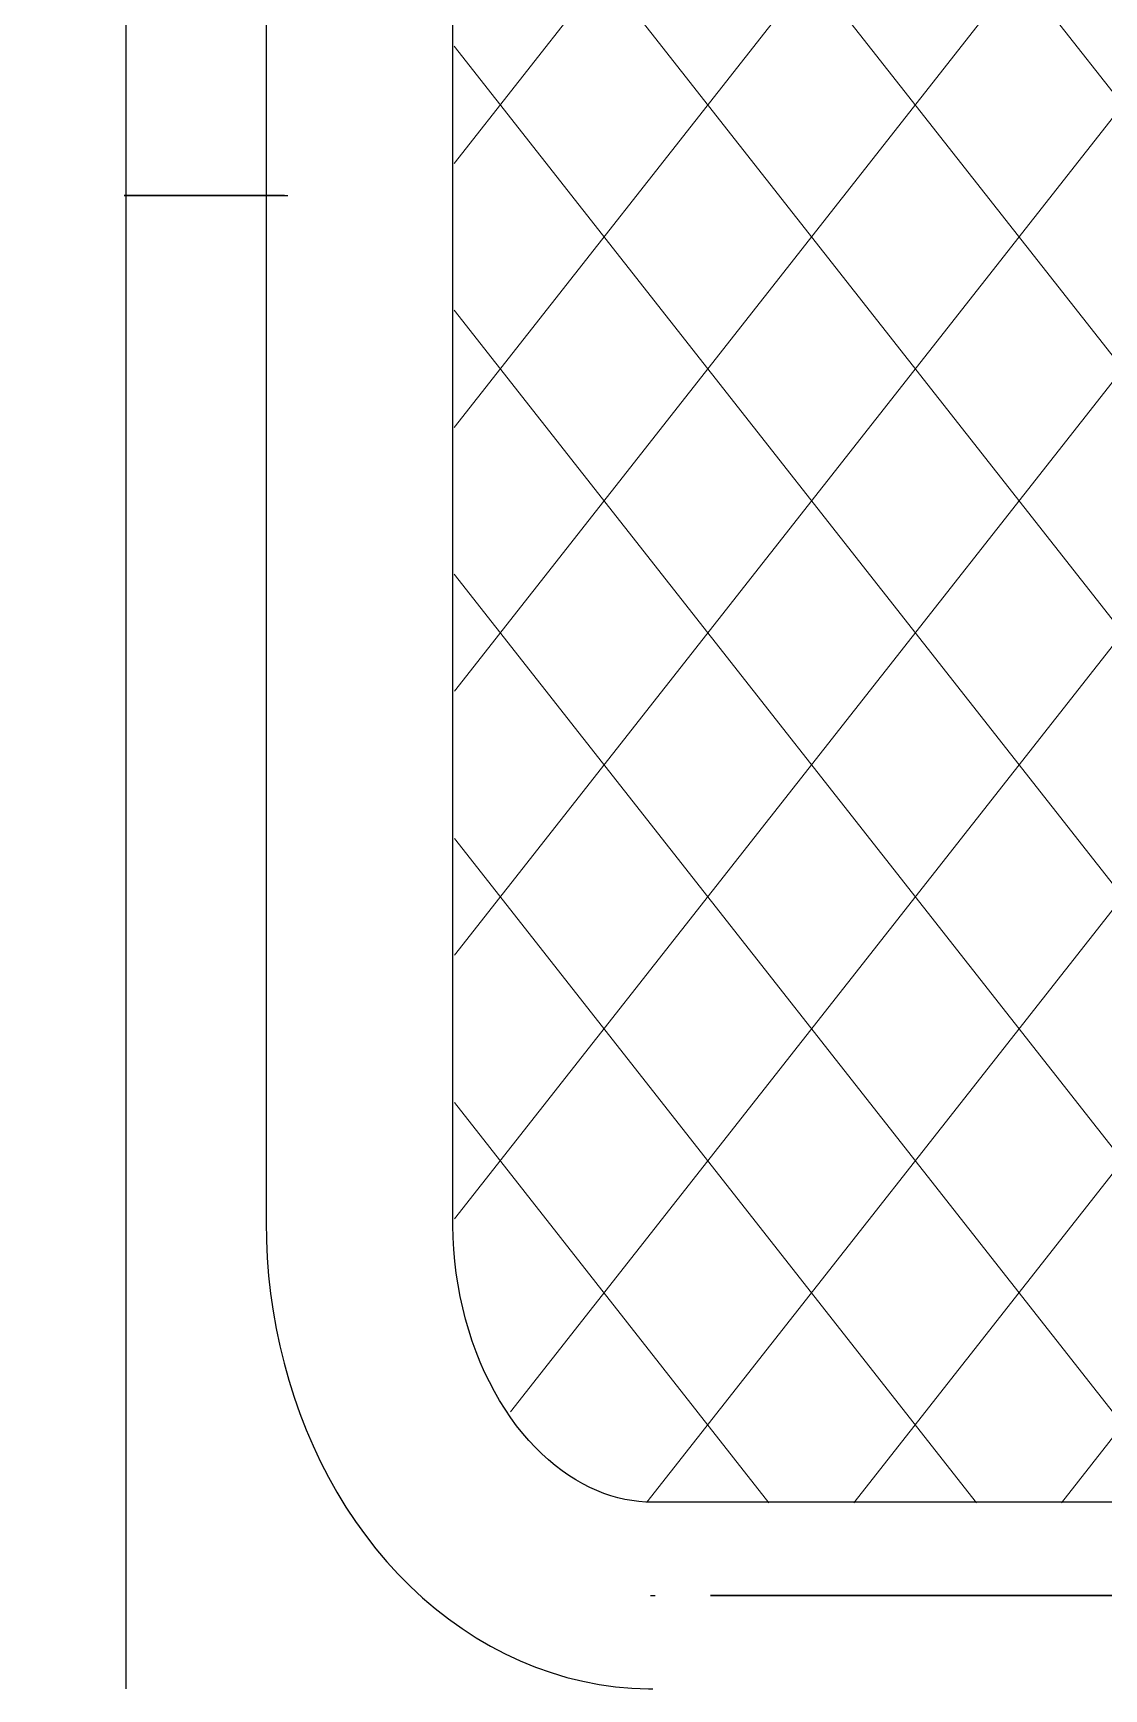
# Model space of a CAD drawing. Header units: millimetres. Extents: x 2519235 to 7246330, y 25937 to 201821.
# Drawn here: x 3125017 to 3125303.6, y 101490 to 101933.5 of the extents above; entities that cross this region are included whole.
import ezdxf
from ezdxf.xclip import XClip

# ---------------------------------------------------------------- set-up
doc = ezdxf.new("R2010")
doc.units = ezdxf.units.MM
doc.header["$XCLIPFRAME"] = 0
doc.layers.add('000 - 0_HIDE_OBJ_FRAMING_DEF_SUB_1', color=7, linetype='Continuous')
doc.layers.add('A-GLAZ-CURT', color=7, linetype='Continuous')

# ---------------------------------------------------------------- blocks, each defined once
blk = doc.blocks.new('FP_124-ENTRANCE 1 - ELEVATION 4')
at = {"layer": '000 - 0_HIDE_OBJ_FRAMING_DEF_SUB_1', "color": 7}
blk.add_line((-3018544.98294538, 101515.0000000002), (-3018543.745234611, 101515.0000000002), dxfattribs=at)
blk = doc.blocks.new('DPA_CP_Fence Type D - Fence Post Left w MRTA Logo-30277346-ENTRANCE 1 - ELEVATION 4')
at = {"layer": '000 - 0_HIDE_OBJ_FRAMING_DEF_SUB_1', "lineweight": 9}
h = blk.add_hatch(dxfattribs=at)
h.set_pattern_fill('FP_24', style=0, pattern_type=2)
h.set_pattern_definition([(51.85, (-3017274.369, 101490), (-27.77149430909635, 35.35504276393721), []), (128.15, (-3017274.369, 101490), (-27.77149430909634, -35.35504276393721), [])])
h.paths.add_polyline_path([(-3018540.359801005, 101539.1481456574), (-3018540.359801005, 101539.8683475026), (-3018137.303781495, 101539.8683475026), (-3018137.303781495, 101601.9999999999), (-3018276.999455095, 101602.6474093004), (-3018302.61905453, 101608.7470705587), (-3018321.775932165, 101621.6132373059), (-3018324.87016712, 101625.3026556877), (-3018334.535189409, 101639.730315374), (-3018338.002810422, 101646.9353185841), (-3018342.744708751, 101671.0000000001), (-3018342.097299451, 101924.2547463441), (-3018335.997638252, 101949.8743457505), (-3018323.131469199, 101969.0312262793), (-3018319.500575199, 101972.0808968543), (-3018305.014392156, 101981.7904806578), (-3018297.809389794, 101985.2581017649), (-3018273.744708751, 101990.0000000002), (-3018092.744708751, 101990.0000000001), (-3018092.803781498, 102290.0000000001), (-3018142.803781498, 102290.0000000001), (-3018142.803781498, 103140.1316524977), (-3018550.000891934, 103139.2062433373), (-3018557.695615037, 103137.2235807945), (-3018571.930648395, 103128.7064903297), (-3018583.243211192, 103115.2800644462), (-3018590.905102613, 103099.989698105), (-3018596.42951148, 103081.2258497093), (-3018598.088766406, 103065.0000000001), (-3018597.454653183, 101608.918126649), (-3018594.388387847, 101590.6062567752), (-3018586.745789555, 101570.6273322459), (-3018576.866612792, 101555.8837831654), (-3018565.82298616, 101546.7571523268), (-3018555.735827127, 101541.4606447001), (-3018543.745234611, 101539.6573026992)])
h.paths.add_polyline_path([(-3018161.369788055, 101640.0000000002), (-3018137.303781495, 101640.0000000002), (-3018137.303781495, 101680), (-3018160.34003843, 101679.5340168553), (-3018161.429588323, 101666.3910005387), (-3018164.516052424, 101664.7693611924), (-3018163.600305456, 101665.715631951), (-3018167.571379666, 101664.7507908043), (-3018170.107117523, 101668.848231666), (-3018169.314150015, 101673.0993765224), (-3018170.116404029, 101681.5020326548), (-3018170.320530892, 101701.9999999999), (-3018276.999455095, 101702.6474093004), (-3018302.448543479, 101708.6438492535), (-3018304.744708751, 101709.3311122284), (-3018303.668354921, 101666.982992819), (-3018299.133451401, 101654.0419551323), (-3018287.210172319, 101643.608060089), (-3018273.744708751, 101640.0000000002), (-3018161.6876253, 101640.0000000002)])
h.paths.add_polyline_path([(-3018214.488085641, 101740.0000000002), (-3018162.74470875, 101740.0000000002), (-3018162.74470875, 101851.9999999999), (-3018212.119890532, 101850.9638850824), (-3018211.178084152, 101850.7115288233), (-3018214.488085641, 101846.4220601472), (-3018224.770378956, 101849.1771923374), (-3018224.770378956, 101851.9999999999), (-3018277.761715932, 101850.9236461697), (-3018290.702753619, 101846.3887426494), (-3018301.136648662, 101834.4654635682), (-3018304.744708751, 101821.0000000001), (-3018303.668354921, 101766.982992819), (-3018299.13345138, 101754.0419551124), (-3018287.210172245, 101743.6080600691), (-3018273.744708751, 101740.0000000002), (-3018216.253084057, 101740.0000000002)])
h.paths.add_polyline_path([(-3018304.744708751, 101881.9544247146), (-3018297.809390167, 101885.2581016709), (-3018273.744708751, 101890.0000000002), (-3018213.710001967, 101890.0000000002), (-3018212.792777348, 101891.3561254272), (-3018203.532962822, 101896.149892589), (-3018200.772030357, 101893.4267296811), (-3018200.756316001, 101896.6200029795), (-3018189.485182407, 101896.8535313997), (-3018186.338713806, 101898.660254038), (-3018181.916777445, 101899.3029029986), (-3018182.473758295, 101906.5166130404), (-3018185.307300505, 101906.6062872707), (-3018184.213594035, 101919.8221491561), (-3018179.895773834, 101924.9679268934), (-3018177.732377015, 101924.9679268934), (-3018177.314075424, 101927.0048653926), (-3018171.732377015, 101927.0048653926), (-3018171.732377015, 101924.9679268934), (-3018168.629130127, 101923.8478571969), (-3018164.744708749, 101920.9031456584), (-3018163.784410616, 101937.9872802738), (-3018162.74470875, 101937.9872802738), (-3018162.74470875, 101951.9999999999), (-3018277.761715932, 101950.9236461697), (-3018290.702753638, 101946.3887426295), (-3018301.136648682, 101934.4654634941), (-3018304.744708751, 101921.0000000001), (-3018304.744708751, 101884.189351497)])
h.paths.add_polyline_path([(-3018164.121724454, 101890.0000000002), (-3018162.74470875, 101890.2784810364), (-3018163.784410616, 101918.2949725815), (-3018164.157453524, 101918.074145315), (-3018165.251159993, 101906.5166130404), (-3018167.746412226, 101906.5166130404), (-3018166.990995733, 101899.6849878108), (-3018164.121724454, 101899.0291550618), (-3018164.121724454, 101892.8470094962)])
h.paths.add_polyline_path([(-3018178.703781498, 101894.2684685383), (-3018179.678692464, 101898.4167052837), (-3018179.678692464, 101897.7067782615), (-3018179.167738263, 101895.9047482732)])
at = {"layer": '000 - 0_HIDE_OBJ_FRAMING_DEF_SUB_1', "color": 7}
for p, q in [((-3018685.377948916, 101490.0000000002), (-3018685.377948916, 103165.0000000002)), ((-3018647.914584149, 103065.0000000001), (-3018647.914584149, 101615.0000000001)), ((-3018597.914584149, 101615.0000000001), (-3018597.914584149, 103065.0000000001)), ((-3018685.900495684, 101890), (-3018642.11884624, 101890)), ((-3018642.985569126, 101890), (-3018685.900495683, 101890)), ((-3018137.303781495, 101540.0000000001), (-3018544.364089996, 101540.0000000001)), ((-3018528.892705381, 101515), (-3018137.303781492, 101515)), ((-3018137.303781492, 101515), (-3018528.892705381, 101515))]:
    blk.add_line(p, q, dxfattribs=at)
at = {"layer": '000 - 0_HIDE_OBJ_FRAMING_DEF_SUB_1', "color": 7, "flags": 128}
for points in [[(-3018647.914584149, 101615.0000000001), (-3018647.839407745, 101610.2155305058), (-3018647.613930745, 101605.4372732136), (-3018647.238309628, 101600.6714379535), (-3018646.712804735, 101595.9242299526), (-3018646.037779603, 101591.2018478862), (-3018645.213700128, 101586.5104823505), (-3018644.241133636, 101581.8563148914), (-3018643.120747968, 101577.2455177208), (-3018641.85331073, 101572.6842542418), (-3018640.439688879, 101568.1786804945), (-3018638.880848865, 101563.7349476156), (-3018637.177857574, 101559.3592053819), (-3018635.331884349, 101555.0576068768), (-3018633.344204454, 101550.8363142751), (-3018631.216204303, 101546.7015056856), (-3018628.9493889, 101542.6593829247), (-3018626.545391893, 101538.716180001), (-3018624.005988709, 101534.8781719909), (-3018621.333113183, 101531.1516838584), (-3018618.528878123, 101527.5430986282), (-3018615.595600123, 101524.0588641667), (-3018612.535828866, 101520.7054976552), (-3018609.352380969, 101517.4895866765), (-3018606.048378205, 101514.4177856836), (-3018602.627289616, 101511.4968065029), (-3018599.092976684, 101508.7334014676), (-3018595.449740297, 101506.1343378021), (-3018591.70236776, 101503.7063620236), (-3018587.856177659, 101501.4561534102), (-3018583.9170599, 101499.3902660294), (-3018579.891507952, 101497.5150594349), (-3018575.786640076, 101495.8366189075), (-3018571.610206413, 101494.3606669939), (-3018567.370579076, 101493.0924690316), (-3018563.076723038, 101492.0367362342), (-3018558.738146556, 101491.1975306475), (-3018554.36483106, 101490.578176757), (-3018549.967141841, 101490.1811846355), (-3018545.555722262, 101490.008189197), (-3018544.364089998, 101490.0000000002)], [(-3018544.364089996, 101540.0000000001), (-3018546.233176125, 101540.0476038015), (-3018548.103036889, 101540.1906268446), (-3018549.974336497, 101540.4296925428), (-3018551.847524079, 101540.7658023595), (-3018553.722740126, 101541.2002821472), (-3018555.599738308, 101541.7347120728), (-3018557.477825824, 101542.3708445294), (-3018559.355823922, 101543.1105148728), (-3018561.232048887, 101543.9555498245), (-3018563.104312499, 101544.9076780021), (-3018564.969939948, 101545.9684463591), (-3018566.825802488, 101547.1391454592), (-3018568.668361705, 101548.420745578), (-3018570.493722176, 101549.8138447217), (-3018572.297689415, 101551.3186288505), (-3018574.075830336, 101552.9348439329), (-3018575.82353388, 101554.6617789684), (-3018577.536069893, 101556.4982587867), (-3018579.208644877, 101558.4426452538), (-3018580.836453622, 101560.4928454561), (-3018582.414726132, 101562.6463254718), (-3018583.938769591, 101564.9001284423), (-3018585.404005349, 101567.2508957955), (-3018586.806001086, 101569.6948906399), (-3018588.140498469, 101572.2280225107), (-3018589.403436671, 101574.8458728136), (-3018590.59097217, 101577.5437204547), (-3018591.699495266, 101580.3165672763), (-3018592.725643729, 101583.159163027), (-3018593.666313997, 101586.0660296865), (-3018594.518670268, 101589.0314850385), (-3018595.280151827, 101592.0496654453), (-3018595.94847891, 101595.1145478202), (-3018596.521657327, 101598.2199708311), (-3018596.997982093, 101601.3596553905), (-3018597.376040219, 101604.5272245096), (-3018597.654712825, 101607.7162226007), (-3018597.83317668, 101610.9201343286), (-3018597.910905265, 101614.1324031089), (-3018597.914584149, 101615.0000000001)]]:
    blk.add_lwpolyline(points, dxfattribs=at)
at = {"layer": 'A-GLAZ-CURT', "color": 7}
blk.add_blockref('FP_124-ENTRANCE 1 - ELEVATION 4', (0, 0), dxfattribs=at)
blk = doc.blocks.new('A$C9a10139f')
at = {"layer": '000 - 0_HIDE_OBJ_FRAMING_DEF_SUB_1', "color": 7}
blk.add_blockref('DPA_CP_Fence Type D - Fence Post Left w MRTA Logo-30277346-ENTRANCE 1 - ELEVATION 4', (2976342.744531129, -103499.9999999986), dxfattribs=at)

msp = doc.modelspace()

# ---------------------------------------------------------------- block references
at = {"color": 7}
ref = msp.add_blockref('A$C9a10139f', (3167384.512328175, 103500.0000000038), dxfattribs=at)
XClip(ref).set_block_clipping_path([(-44584.68299686769, -6873.350442467781), (-16596.207744206768, 14432.327169098906)])

doc.saveas('drawing.dxf')
